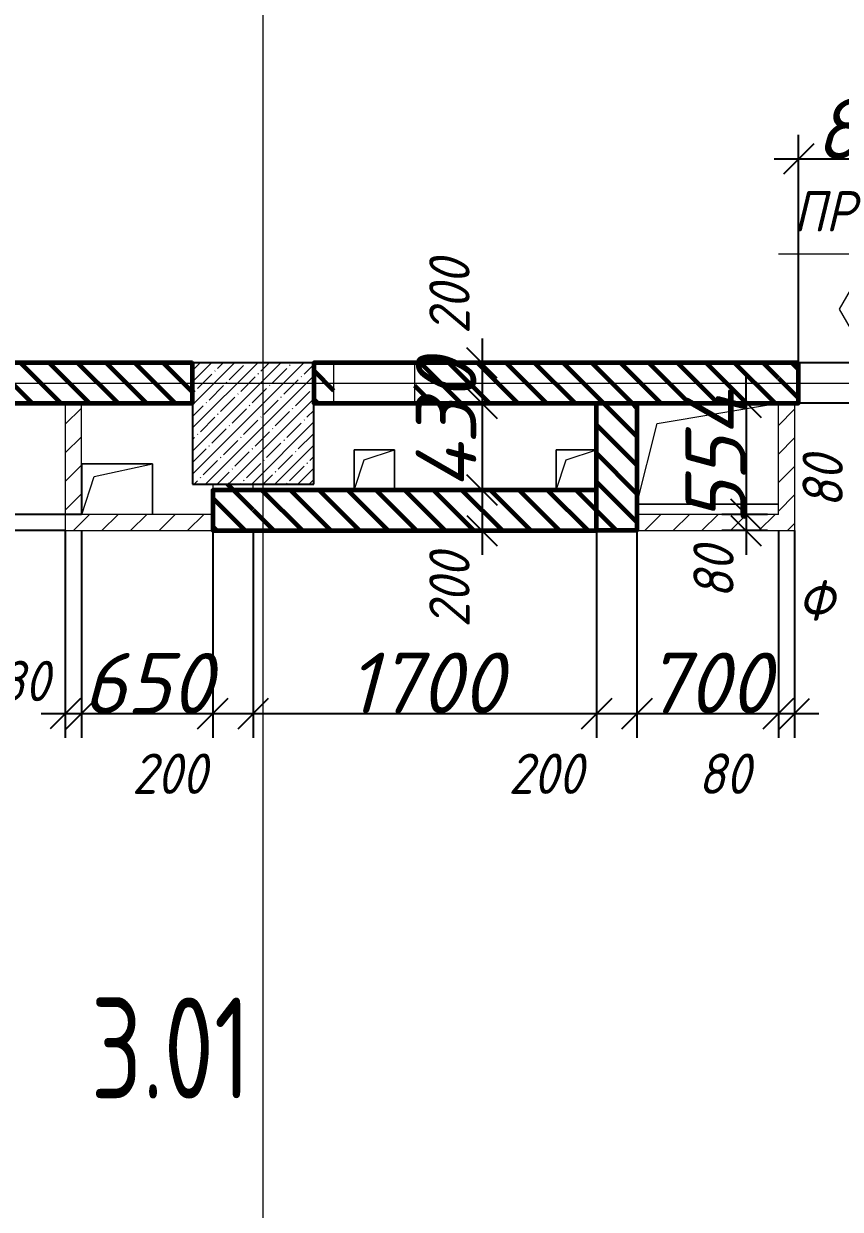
# Model space of a CAD drawing. Header units: millimetres. Extents: x 12986 to 523328, y -9759 to 30092.
# Drawn here: x 402255 to 406297, y -159 to 5710 of the extents above; entities that cross this region are included whole.
import ezdxf

# ---------------------------------------------------------------- set-up
doc = ezdxf.new("R2010")
doc.units = ezdxf.units.MM
for name, color, linetype, lineweight in [('5) Блок ячеистый', 160, 'Continuous', 60), ('A-ANNO-DIMS', 7, 'Continuous', 9), ('A-AREA-IDEN', 7, 'Continuous', 9), ('A-FLOR', 7, 'Continuous', 9), ('A-GENM', 7, 'Continuous', 9), ('A-GENM-IDEN', 7, 'Continuous', 9), ('A-GLAZ-IDEN', 7, 'Continuous', 9), ('A-WALL-FNSH-2', 7, 'Continuous', 5), ('A-WALL-PATT-3', 250, 'Continuous', 5), ('I-WALL', 7, 'Continuous', 5), ('S-COLS', 7, 'Continuous', 9), ('S-COLS-1', 7, 'Continuous', 5), ('S-COLS-2', 7, 'Continuous', 25), ('Оси-1', 7, 'Continuous', 20)]:
    doc.layers.add(name, color=color, linetype=linetype, lineweight=lineweight)
doc.layers.add('A-WALL-4', color=7, linetype='Continuous', lineweight=25, true_color=0x000000)
doc.layers.add('A-WALL-FNSH-3', color=7, linetype='Continuous', lineweight=13, true_color=0x008000)
doc.styles.add('ISOCPEUR_I_2', font='isocpeui.ttf', dxfattribs={"height": 300})
doc.styles.add('ISOCPEUR_I_3', font='isocpeui.ttf', dxfattribs={"width": 0.9, "height": 200})
doc.styles.add('ISOCPEUR_I_4', font='isocpeui.ttf', dxfattribs={"width": 0.9, "height": 300})
doc.styles.add('СПДС', font='ГОСТ тип А.ttf', dxfattribs={"width": 0.9})
doc.dimstyles.new('ISO-2_0_0_9К_СРЕДНИЙ', dxfattribs={"dimscale": 304.8, "dimtxt": 199.196235, "dimasz": 0.492126, "dimexe": 0.393701, "dimexo": 0, "dimgap": 0, "dimtad": 1, "dimdec": 0, "dimzin": 0, "dimdsep": 46, "dimtxsty": 'ISOCPEUR_I_2', "dimblk1": 'OBLIQUE', "dimblk2": 'OBLIQUE', "dimsah": 1, "dimcen": 0.09, "dimdle": 0.393701, "dimazin": 0, "dimtfac": 1, "dimtdec": 4, "dimtix": 1, "dimtmove": 2, "dimatfit": 3, "dimfxl": 1, "dimtvp": 1, "dimtolj": 1, "dimtzin": 0, "dimarcsym": 2})
doc.dimstyles.new('ISO-2_0_0_9К_СРЕДНИЙ_1', dxfattribs={"dimscale": 304.8, "dimtxt": 199.196235, "dimasz": 0.492126, "dimexe": 0.393701, "dimexo": 0, "dimgap": 0, "dimtad": 1, "dimdec": 0, "dimzin": 0, "dimdsep": 46, "dimtxsty": 'ISOCPEUR_I_3', "dimblk1": 'OBLIQUE', "dimblk2": 'OBLIQUE', "dimsah": 1, "dimcen": 0.09, "dimdle": 0.393701, "dimazin": 0, "dimtfac": 1, "dimtdec": 4, "dimtix": 1, "dimtmove": 2, "dimatfit": 3, "dimfxl": 1, "dimtvp": 1, "dimtolj": 1, "dimtzin": 0, "dimarcsym": 2})
doc.dimstyles.new('ISO-2_0_0_9К_СРЕДНИЙ_2', dxfattribs={"dimscale": 304.8, "dimtxt": 199.196235, "dimasz": 0.492126, "dimexe": 0.393701, "dimexo": 0, "dimgap": 0, "dimtad": 1, "dimdec": 0, "dimzin": 0, "dimdsep": 46, "dimtxsty": 'ISOCPEUR_I_2', "dimblk1": 'OBLIQUE', "dimblk2": 'OBLIQUE', "dimsah": 1, "dimcen": 0.09, "dimdle": 0.393701, "dimazin": 0, "dimtfac": 1, "dimtdec": 4, "dimtix": 1, "dimtmove": 0, "dimatfit": 3, "dimfxl": 1, "dimtvp": 1, "dimtolj": 1, "dimtzin": 0, "dimarcsym": 2})
pattern_1 = [(135, (395430.81, -3869.25), (-70.7107, -70.7107), [])]
pattern_2 = [(45, (395430.81, -3869.25), (-70.7107, 70.7107), [])]

# ---------------------------------------------------------------- blocks, each defined once
blk = doc.blocks.new('AR_Отверстие прямоугольное _в плите_ - AR_Отверстие прямоугольное _в плите_-24428611-АР1_1_Кладочный план 3 этажа')
at = {"layer": 'A-GENM'}
for p, q in [((100, 100), (-100, 100)), ((-100, 100), (-100, -100)), ((-50, 50), (100, 100)), ((100, -100), (100, 100)), ((-100, -100), (-50, 50))]:
    blk.add_line(p, q, dxfattribs=at)
blk = doc.blocks.new('AR_Отверстие прямоугольное _в плите_ - AR_Отверстие прямоугольное _в плите_-V22-АР1_1_Кладочный план 3 этажа')
at = {"layer": 'A-GENM'}
for p, q in [((100, 100), (-100, 100)), ((-100, 100), (-100, -100)), ((-50, 50), (100, 100)), ((-100, -100), (-50, 50))]:
    blk.add_line(p, q, dxfattribs=at)
blk = doc.blocks.new('AR_Отверстие прямоугольное _в плите_ - AR_Отверстие прямоугольное _в плите_-24498783-АР1_1_Кладочный план 3 этажа')
at = {"layer": 'A-GENM'}
for p, q in [((175, 125), (-175, 125)), ((-175, 125), (-175, -125)), ((-112.5, 62.5), (175, 125)), ((175, -125), (175, 125)), ((-175, -125), (-112.5, 62.5))]:
    blk.add_line(p, q, dxfattribs=at)
blk = doc.blocks.new('AR_Отверстие прямоугольное _в плите_ - AR_Отверстие прямоугольное _в плите_-24468892-АР1_1_Кладочный план 3 этажа')
at = {"layer": 'A-GENM'}
for p, q in [((-250, 150), (350, 250)), ((-350, -250), (-250, 150)), ((-350, -250), (350, -250))]:
    blk.add_line(p, q, dxfattribs=at)
blk = doc.blocks.new('Колонна_Несущая_Прямоугольное сечение - 600х600-V65-АР1_1_Кладочный план 3 этажа')
at = {"layer": 'S-COLS-1'}
h = blk.add_hatch(dxfattribs=at)
h.set_pattern_fill('FP_49', color=256, style=0, pattern_type=2)
h.set_pattern_definition([(45, (-7960, -7600), (-57.0246, 57.0246), []), (45, (-7902.975, -7600), (-57.0246, 57.0246), [100.806, -20.161, 3.353, -16.808])])
h.paths.add_polyline_path([(-300, -300), (300, -300), (300, 300), (-300, 300)], flags=0)
at = {"layer": 'S-COLS-2'}
for p, q in [((300, 300), (-300, 300)), ((-300, 300), (-300, -300)), ((300, -300), (300, 300)), ((-300, -300), (300, -300))]:
    blk.add_line(p, q, dxfattribs=at)
blk = doc.blocks.new('AAR_СКБ_Марка_Окна_Перемычка и проем - Марка перемычки и проема-25443834-АР1_1_Кладочный план 3 этажа')
at = {"layer": 'A-GLAZ-IDEN'}
for p, q in [((-5, 0), (5, 0)), ((-0.968, -0.984), (-1.986, -2.747)), ((1.067, -0.984), (-0.968, -0.984)), ((2.085, -2.747), (1.067, -0.984)), ((-1.986, -2.747), (-0.968, -4.509)), ((1.067, -4.509), (2.085, -2.747)), ((-0.968, -4.509), (1.067, -4.509))]:
    blk.add_line(p, q, dxfattribs=at)
blk = doc.blocks.new('_Oblique')
at = {"color": 0, "linetype": 'ByBlock', "lineweight": -2}
blk.add_line((-0.5, -0.5), (0.5, 0.5), dxfattribs=at)
blk = doc.blocks.new('*D3525')
at = {"layer": 'A-ANNO-DIMS', "color": 0, "lineweight": -2, "transparency": 16777216}
for p, q in [((405831, 3834.7), (405831, 3984.7)), ((405937, 3834.7), (405711, 3834.7)), ((405831, 3834.7), (405831, 3280.7)), ((405937, 3280.7), (405711, 3280.7)), ((405831, 3280.7), (405831, 3130.7))]:
    blk.add_line(p, q, dxfattribs=at)
at = {"layer": 'Defpoints', "color": 0, "transparency": 16777216}
for p in [(405937, 3834.7), (405831, 3280.7), (405937, 3280.7)]:
    blk.add_point(p, dxfattribs=at)
at = {"layer": 'A-ANNO-DIMS', "color": 0, "lineweight": -2, "transparency": 16777216, "xscale": 150, "yscale": 150, "zscale": 150}
for p, rotation in [((405831, 3834.7), 270), ((405831, 3280.7), 90)]:
    blk.add_blockref('_Oblique', p, dxfattribs=dict(at, rotation=rotation))
at = {"layer": 'A-ANNO-DIMS', "color": 0, "transparency": 16777216, "insert": (405681, 3557.7), "char_height": 300, "width": 473.474, "attachment_point": 5, "rotation": 90, "style": 'ISOCPEUR_I_2'}
blk.add_mtext('\\A1;554', dxfattribs=at)
blk = doc.blocks.new('*D3526')
at = {"layer": 'A-ANNO-DIMS', "color": 0, "lineweight": -2, "transparency": 16777216}
for p, q in [((405831, 3400.7), (405831, 3080.7)), ((405937, 3280.7), (405711, 3280.7)), ((405937, 3200.7), (405711, 3200.7))]:
    blk.add_line(p, q, dxfattribs=at)
at = {"layer": 'Defpoints', "color": 0, "transparency": 16777216}
for p in [(405937, 3280.7), (405831, 3200.7), (405937, 3200.7)]:
    blk.add_point(p, dxfattribs=at)
at = {"layer": 'A-ANNO-DIMS', "color": 0, "lineweight": -2, "transparency": 16777216, "xscale": 150, "yscale": 150, "zscale": 150}
for p, rotation in [((405831, 3280.7), 90), ((405831, 3200.7), 270)]:
    blk.add_blockref('_Oblique', p, dxfattribs=dict(at, rotation=rotation))
at = {"layer": 'A-ANNO-DIMS', "color": 0, "transparency": 16777216, "insert": (405569.7, 2863.1), "char_height": 200, "width": 303.391, "attachment_point": 1, "rotation": 90, "line_spacing_factor": 1.149209, "style": 'ISOCPEUR_I_3'}
blk.add_mtext('\\A1;80', dxfattribs=at)
blk = doc.blocks.new('*D3527')
at = {"layer": 'A-ANNO-DIMS', "color": 0, "lineweight": -2, "transparency": 16777216}
for p, q in [((404523.7, 4150.7), (404523.7, 3710.7)), ((408190.8, 4030.7), (404403.7, 4030.7)), ((408190.8, 3830.7), (404403.7, 3830.7))]:
    blk.add_line(p, q, dxfattribs=at)
at = {"layer": 'Defpoints', "color": 0, "transparency": 16777216}
for p in [(408190.8, 4030.7), (404523.7, 3830.7), (408190.8, 3830.7)]:
    blk.add_point(p, dxfattribs=at)
at = {"layer": 'A-ANNO-DIMS', "color": 0, "lineweight": -2, "transparency": 16777216, "xscale": 150, "yscale": 150, "zscale": 150}
for p, rotation in [((404523.7, 4030.7), 90), ((404523.7, 3830.7), 270)]:
    blk.add_blockref('_Oblique', p, dxfattribs=dict(at, rotation=rotation))
at = {"layer": 'A-ANNO-DIMS', "color": 0, "transparency": 16777216, "insert": (404262.4, 4173.6), "char_height": 200, "width": 455.087, "attachment_point": 1, "rotation": 90, "line_spacing_factor": 1.149209, "style": 'ISOCPEUR_I_3'}
blk.add_mtext('\\A1;200', dxfattribs=at)
blk = doc.blocks.new('*D3528')
at = {"layer": 'A-ANNO-DIMS', "color": 0, "lineweight": -2, "transparency": 16777216}
for p, q in [((404523.7, 3950.7), (404523.7, 3280.7)), ((408190.8, 3830.7), (404403.7, 3830.7)), ((404426.7, 3400.7), (404643.7, 3400.7))]:
    blk.add_line(p, q, dxfattribs=at)
at = {"layer": 'Defpoints', "color": 0, "transparency": 16777216}
for p in [(408190.8, 3830.7), (404426.7, 3400.7), (404523.7, 3400.7)]:
    blk.add_point(p, dxfattribs=at)
at = {"layer": 'A-ANNO-DIMS', "color": 0, "lineweight": -2, "transparency": 16777216, "xscale": 150, "yscale": 150, "zscale": 150}
for p, rotation in [((404523.7, 3830.7), 90), ((404523.7, 3400.7), 270)]:
    blk.add_blockref('_Oblique', p, dxfattribs=dict(at, rotation=rotation))
at = {"layer": 'A-ANNO-DIMS', "color": 0, "transparency": 16777216, "insert": (404195.8, 3403.4), "char_height": 300, "width": 473.474, "attachment_point": 1, "rotation": 90, "line_spacing_factor": 1.149209, "style": 'ISOCPEUR_I_2'}
blk.add_mtext('\\A1;430', dxfattribs=at)
blk = doc.blocks.new('*D3529')
at = {"layer": 'A-ANNO-DIMS', "color": 0, "lineweight": -2, "transparency": 16777216}
for p, q in [((404523.7, 3520.7), (404523.7, 3080.7)), ((404426.7, 3400.7), (404643.7, 3400.7)), ((404629.8, 3200.7), (404403.7, 3200.7))]:
    blk.add_line(p, q, dxfattribs=at)
at = {"layer": 'Defpoints', "color": 0, "transparency": 16777216}
for p in [(404426.7, 3400.7), (404523.7, 3200.7), (404629.8, 3200.7)]:
    blk.add_point(p, dxfattribs=at)
at = {"layer": 'A-ANNO-DIMS', "color": 0, "lineweight": -2, "transparency": 16777216, "xscale": 150, "yscale": 150, "zscale": 150}
for p, rotation in [((404523.7, 3400.7), 90), ((404523.7, 3200.7), 270)]:
    blk.add_blockref('_Oblique', p, dxfattribs=dict(at, rotation=rotation))
at = {"layer": 'A-ANNO-DIMS', "color": 0, "transparency": 16777216, "insert": (404262.4, 2720.7), "char_height": 200, "width": 455.087, "attachment_point": 1, "rotation": 90, "line_spacing_factor": 1.149209, "style": 'ISOCPEUR_I_3'}
blk.add_mtext('\\A1;200', dxfattribs=at)
blk = doc.blocks.new('*D3530')
at = {"layer": 'A-ANNO-DIMS', "color": 0, "lineweight": -2, "transparency": 16777216}
for p, q in [((406090.8, 4033.8), (406090.8, 5160.2)), ((406890.8, 4033.8), (406890.8, 5160.2)), ((405970.8, 5040.2), (407010.8, 5040.2))]:
    blk.add_line(p, q, dxfattribs=at)
at = {"layer": 'Defpoints', "color": 0, "transparency": 16777216}
for p in [(406890.8, 5040.2), (406090.8, 4033.8), (406890.8, 4033.8)]:
    blk.add_point(p, dxfattribs=at)
at = {"layer": 'A-ANNO-DIMS', "color": 0, "lineweight": -2, "transparency": 16777216, "xscale": 150, "yscale": 150, "zscale": 150, "rotation": 180}
blk.add_blockref('_Oblique', (406090.8, 5040.2), dxfattribs=at)
at = {"layer": 'A-ANNO-DIMS', "color": 0, "lineweight": -2, "transparency": 16777216, "xscale": 150, "yscale": 150, "zscale": 150}
blk.add_blockref('_Oblique', (406890.8, 5040.2), dxfattribs=at)
at = {"layer": 'A-ANNO-DIMS', "color": 0, "transparency": 16777216, "insert": (406490.8, 5190.2), "char_height": 300, "width": 455.087, "attachment_point": 5, "style": 'ISOCPEUR_I_2'}
blk.add_mtext('\\A1;800', dxfattribs=at)
blk = doc.blocks.new('*D3558')
at = {"layer": 'A-ANNO-DIMS', "color": 0, "lineweight": -2, "transparency": 16777216}
for p, q in [((406681.4, 3400.7), (406681.4, 3080.7)), ((406909.7, 3280.7), (406561.4, 3280.7)), ((406910.8, 3200.7), (406561.4, 3200.7))]:
    blk.add_line(p, q, dxfattribs=at)
at = {"layer": 'Defpoints', "color": 0, "transparency": 16777216}
for p in [(406909.7, 3280.7), (406681.4, 3200.7), (406910.8, 3200.7)]:
    blk.add_point(p, dxfattribs=at)
at = {"layer": 'A-ANNO-DIMS', "color": 0, "lineweight": -2, "transparency": 16777216, "xscale": 150, "yscale": 150, "zscale": 150}
for p, rotation in [((406681.4, 3280.7), 90), ((406681.4, 3200.7), 270)]:
    blk.add_blockref('_Oblique', p, dxfattribs=dict(at, rotation=rotation))
at = {"layer": 'A-ANNO-DIMS', "color": 0, "transparency": 16777216, "insert": (406110.2, 3312.6), "char_height": 200, "width": 303.391, "attachment_point": 1, "rotation": 90, "line_spacing_factor": 1.149209, "style": 'ISOCPEUR_I_3'}
blk.add_mtext('\\A1;80', dxfattribs=at)
blk = doc.blocks.new('*D3736')
at = {"layer": 'A-ANNO-DIMS', "color": 0, "lineweight": -2, "transparency": 16777216}
for p, q in [((402460.8, 3200.7), (402460.8, 2174.6)), ((402540.8, 3199.6), (402540.8, 2174.6)), ((402340.8, 2294.6), (402660.8, 2294.6))]:
    blk.add_line(p, q, dxfattribs=at)
at = {"layer": 'Defpoints', "color": 0, "transparency": 16777216}
for p in [(402460.8, 3200.7), (402540.8, 3199.6), (402540.8, 2294.6)]:
    blk.add_point(p, dxfattribs=at)
at = {"layer": 'A-ANNO-DIMS', "color": 0, "lineweight": -2, "transparency": 16777216, "xscale": 150, "yscale": 150, "zscale": 150, "rotation": 180}
blk.add_blockref('_Oblique', (402460.8, 2294.6), dxfattribs=at)
at = {"layer": 'A-ANNO-DIMS', "color": 0, "lineweight": -2, "transparency": 16777216, "xscale": 150, "yscale": 150, "zscale": 150}
blk.add_blockref('_Oblique', (402540.8, 2294.6), dxfattribs=at)
at = {"layer": 'A-ANNO-DIMS', "color": 0, "transparency": 16777216, "insert": (402122.9, 2555.9), "char_height": 200, "width": 303.391, "attachment_point": 1, "line_spacing_factor": 1.149209, "style": 'ISOCPEUR_I_3'}
blk.add_mtext('\\A1;80', dxfattribs=at)
blk = doc.blocks.new('*D3737')
at = {"layer": 'A-ANNO-DIMS', "color": 0, "lineweight": -2, "transparency": 16777216}
for p, q in [((402540.8, 3199.6), (402540.8, 2174.6)), ((403190.8, 3200.7), (403190.8, 2174.6)), ((402420.8, 2294.6), (403310.8, 2294.6))]:
    blk.add_line(p, q, dxfattribs=at)
at = {"layer": 'Defpoints', "color": 0, "transparency": 16777216}
for p in [(402540.8, 3199.6), (403190.8, 3200.7), (403190.8, 2294.6)]:
    blk.add_point(p, dxfattribs=at)
at = {"layer": 'A-ANNO-DIMS', "color": 0, "lineweight": -2, "transparency": 16777216, "xscale": 150, "yscale": 150, "zscale": 150, "rotation": 180}
blk.add_blockref('_Oblique', (402540.8, 2294.6), dxfattribs=at)
at = {"layer": 'A-ANNO-DIMS', "color": 0, "lineweight": -2, "transparency": 16777216, "xscale": 150, "yscale": 150, "zscale": 150}
blk.add_blockref('_Oblique', (403190.8, 2294.6), dxfattribs=at)
at = {"layer": 'A-ANNO-DIMS', "color": 0, "transparency": 16777216, "insert": (402865.8, 2444.6), "char_height": 300, "width": 455.087, "attachment_point": 5, "style": 'ISOCPEUR_I_2'}
blk.add_mtext('\\A1;650', dxfattribs=at)
blk = doc.blocks.new('*D3738')
at = {"layer": 'A-ANNO-DIMS', "color": 0, "lineweight": -2, "transparency": 16777216}
for p, q in [((403190.8, 3200.7), (403190.8, 2174.6)), ((403390.8, 3197.7), (403390.8, 2174.6)), ((403070.8, 2294.6), (403510.8, 2294.6))]:
    blk.add_line(p, q, dxfattribs=at)
at = {"layer": 'Defpoints', "color": 0, "transparency": 16777216}
for p in [(403190.8, 3200.7), (403390.8, 3197.7), (403390.8, 2294.6)]:
    blk.add_point(p, dxfattribs=at)
at = {"layer": 'A-ANNO-DIMS', "color": 0, "lineweight": -2, "transparency": 16777216, "xscale": 150, "yscale": 150, "zscale": 150, "rotation": 180}
blk.add_blockref('_Oblique', (403190.8, 2294.6), dxfattribs=at)
at = {"layer": 'A-ANNO-DIMS', "color": 0, "lineweight": -2, "transparency": 16777216, "xscale": 150, "yscale": 150, "zscale": 150}
blk.add_blockref('_Oblique', (403390.8, 2294.6), dxfattribs=at)
at = {"layer": 'A-ANNO-DIMS', "color": 0, "transparency": 16777216, "insert": (402790.6, 2097.1), "char_height": 200, "width": 455.087, "attachment_point": 1, "line_spacing_factor": 1.149209, "style": 'ISOCPEUR_I_3'}
blk.add_mtext('\\A1;200', dxfattribs=at)
blk = doc.blocks.new('*D3739')
at = {"layer": 'A-ANNO-DIMS', "color": 0, "lineweight": -2, "transparency": 16777216}
for p, q in [((403390.8, 3197.7), (403390.8, 2174.6)), ((405090.8, 3197.7), (405090.8, 2174.6)), ((403270.8, 2294.6), (405210.8, 2294.6))]:
    blk.add_line(p, q, dxfattribs=at)
at = {"layer": 'Defpoints', "color": 0, "transparency": 16777216}
for p in [(403390.8, 3197.7), (405090.8, 3197.7), (405090.8, 2294.6)]:
    blk.add_point(p, dxfattribs=at)
at = {"layer": 'A-ANNO-DIMS', "color": 0, "lineweight": -2, "transparency": 16777216, "xscale": 150, "yscale": 150, "zscale": 150, "rotation": 180}
blk.add_blockref('_Oblique', (403390.8, 2294.6), dxfattribs=at)
at = {"layer": 'A-ANNO-DIMS', "color": 0, "lineweight": -2, "transparency": 16777216, "xscale": 150, "yscale": 150, "zscale": 150}
blk.add_blockref('_Oblique', (405090.8, 2294.6), dxfattribs=at)
at = {"layer": 'A-ANNO-DIMS', "color": 0, "transparency": 16777216, "insert": (404240.8, 2446.5), "char_height": 300, "width": 560.814, "attachment_point": 5, "style": 'ISOCPEUR_I_2'}
blk.add_mtext('\\A1;1700', dxfattribs=at)
blk = doc.blocks.new('*D3740')
at = {"layer": 'A-ANNO-DIMS', "color": 0, "lineweight": -2, "transparency": 16777216}
for p, q in [((405090.8, 3197.7), (405090.8, 2174.6)), ((405290.8, 3200.7), (405290.8, 2174.6)), ((404970.8, 2294.6), (405410.8, 2294.6))]:
    blk.add_line(p, q, dxfattribs=at)
at = {"layer": 'Defpoints', "color": 0, "transparency": 16777216}
for p in [(405090.8, 3197.7), (405290.8, 3200.7), (405290.8, 2294.6)]:
    blk.add_point(p, dxfattribs=at)
at = {"layer": 'A-ANNO-DIMS', "color": 0, "lineweight": -2, "transparency": 16777216, "xscale": 150, "yscale": 150, "zscale": 150, "rotation": 180}
blk.add_blockref('_Oblique', (405090.8, 2294.6), dxfattribs=at)
at = {"layer": 'A-ANNO-DIMS', "color": 0, "lineweight": -2, "transparency": 16777216, "xscale": 150, "yscale": 150, "zscale": 150}
blk.add_blockref('_Oblique', (405290.8, 2294.6), dxfattribs=at)
at = {"layer": 'A-ANNO-DIMS', "color": 0, "transparency": 16777216, "insert": (404654.1, 2097.1), "char_height": 200, "width": 455.087, "attachment_point": 1, "line_spacing_factor": 1.149209, "style": 'ISOCPEUR_I_3'}
blk.add_mtext('\\A1;200', dxfattribs=at)
blk = doc.blocks.new('*D3741')
at = {"layer": 'A-ANNO-DIMS', "color": 0, "lineweight": -2, "transparency": 16777216}
for p, q in [((405290.8, 3200.7), (405290.8, 2174.6)), ((405990.8, 3199.6), (405990.8, 2174.6)), ((405170.8, 2294.6), (406110.8, 2294.6))]:
    blk.add_line(p, q, dxfattribs=at)
at = {"layer": 'Defpoints', "color": 0, "transparency": 16777216}
for p in [(405290.8, 3200.7), (405990.8, 3199.6), (405990.8, 2294.6)]:
    blk.add_point(p, dxfattribs=at)
at = {"layer": 'A-ANNO-DIMS', "color": 0, "lineweight": -2, "transparency": 16777216, "xscale": 150, "yscale": 150, "zscale": 150, "rotation": 180}
blk.add_blockref('_Oblique', (405290.8, 2294.6), dxfattribs=at)
at = {"layer": 'A-ANNO-DIMS', "color": 0, "lineweight": -2, "transparency": 16777216, "xscale": 150, "yscale": 150, "zscale": 150}
blk.add_blockref('_Oblique', (405990.8, 2294.6), dxfattribs=at)
at = {"layer": 'A-ANNO-DIMS', "color": 0, "transparency": 16777216, "insert": (405640.8, 2446.5), "char_height": 300, "width": 455.087, "attachment_point": 5, "style": 'ISOCPEUR_I_2'}
blk.add_mtext('\\A1;700', dxfattribs=at)
blk = doc.blocks.new('*D3742')
at = {"layer": 'A-ANNO-DIMS', "color": 0, "lineweight": -2, "transparency": 16777216}
for p, q in [((405990.8, 3199.6), (405990.8, 2174.6)), ((406070.8, 3200.7), (406070.8, 2174.6)), ((405870.8, 2294.6), (406190.8, 2294.6))]:
    blk.add_line(p, q, dxfattribs=at)
at = {"layer": 'Defpoints', "color": 0, "transparency": 16777216}
for p in [(405990.8, 3199.6), (406070.8, 3200.7), (406070.8, 2294.6)]:
    blk.add_point(p, dxfattribs=at)
at = {"layer": 'A-ANNO-DIMS', "color": 0, "lineweight": -2, "transparency": 16777216, "xscale": 150, "yscale": 150, "zscale": 150, "rotation": 180}
blk.add_blockref('_Oblique', (405990.8, 2294.6), dxfattribs=at)
at = {"layer": 'A-ANNO-DIMS', "color": 0, "lineweight": -2, "transparency": 16777216, "xscale": 150, "yscale": 150, "zscale": 150}
blk.add_blockref('_Oblique', (406070.8, 2294.6), dxfattribs=at)
at = {"layer": 'A-ANNO-DIMS', "color": 0, "transparency": 16777216, "insert": (405592.9, 2097.1), "char_height": 200, "width": 303.391, "attachment_point": 1, "line_spacing_factor": 1.149209, "style": 'ISOCPEUR_I_3'}
blk.add_mtext('\\A1;80', dxfattribs=at)
blk = doc.blocks.new('*D3877')
at = {"layer": 'A-ANNO-DIMS', "color": 0, "lineweight": -2, "transparency": 16777216}
for p, q in [((402072.1, 3080.7), (402072.1, 3400.7)), ((402540.8, 3280.7), (401952.1, 3280.7)), ((402460.8, 3200.7), (401952.1, 3200.7))]:
    blk.add_line(p, q, dxfattribs=at)
at = {"layer": 'Defpoints', "color": 0, "transparency": 16777216}
for p in [(402072.1, 3280.7), (402540.8, 3280.7), (402460.8, 3200.7)]:
    blk.add_point(p, dxfattribs=at)
at = {"layer": 'A-ANNO-DIMS', "color": 0, "lineweight": -2, "transparency": 16777216, "xscale": 150, "yscale": 150, "zscale": 150}
for p, rotation in [((402072.1, 3280.7), 90), ((402072.1, 3200.7), 270)]:
    blk.add_blockref('_Oblique', p, dxfattribs=dict(at, rotation=rotation))
at = {"layer": 'A-ANNO-DIMS', "color": 0, "transparency": 16777216, "insert": (401810.8, 2817), "char_height": 200, "width": 303.391, "attachment_point": 1, "rotation": 90, "line_spacing_factor": 1.149209, "style": 'ISOCPEUR_I_3'}
blk.add_mtext('\\A1;80', dxfattribs=at)
blk = doc.blocks.new('*D3878')
at = {"layer": 'A-ANNO-DIMS', "color": 0, "lineweight": -2, "transparency": 16777216}
for p, q in [((402072.1, 3830.7), (402072.1, 3980.7)), ((401966, 3830.7), (402192.1, 3830.7)), ((402072.1, 3280.7), (402072.1, 3830.7)), ((402540.8, 3280.7), (401952.1, 3280.7)), ((402072.1, 3280.7), (402072.1, 3130.7))]:
    blk.add_line(p, q, dxfattribs=at)
at = {"layer": 'Defpoints', "color": 0, "transparency": 16777216}
for p in [(401966, 3830.7), (402072.1, 3830.7), (402540.8, 3280.7)]:
    blk.add_point(p, dxfattribs=at)
at = {"layer": 'A-ANNO-DIMS', "color": 0, "lineweight": -2, "transparency": 16777216, "xscale": 150, "yscale": 150, "zscale": 150}
for p, rotation in [((402072.1, 3830.7), 270), ((402072.1, 3280.7), 90)]:
    blk.add_blockref('_Oblique', p, dxfattribs=dict(at, rotation=rotation))
at = {"layer": 'A-ANNO-DIMS', "color": 0, "transparency": 16777216, "insert": (401922.1, 3555.7), "char_height": 300, "width": 455.087, "attachment_point": 5, "rotation": 90, "style": 'ISOCPEUR_I_2'}
blk.add_mtext('\\A1;550', dxfattribs=at)

msp = doc.modelspace()

# ---------------------------------------------------------------- hatches: boundary and pattern name
at = {"layer": '5) Блок ячеистый'}
h = msp.add_hatch(dxfattribs=at)
h.set_pattern_fill('FP_1', color=256, style=0, pattern_type=2)
h.set_pattern_definition(pattern_1)
h.paths.add_polyline_path([(402540.80852, 3830.74642), (403090.80852, 3830.74642), (403090.80852, 4030.74642), (401010.80855, 4030.74642), (401010.80855, 3830.74642), (402492.62897, 3830.74642)], flags=0)
h.paths.add_polyline_path([(399291.80855, 3830.74642), (399360.80855, 3830.74642), (399360.80855, 4030.74642), (399160.80853, 4030.74642), (399160.80853, 3830.74642)], flags=0)
h = msp.add_hatch(dxfattribs=at)
h.set_pattern_fill('FP_1', color=256, style=0, pattern_type=2)
h.set_pattern_definition(pattern_1)
h.paths.add_polyline_path([(405200.32928, 3830.74642), (405990.80853, 3830.74642), (405990.80853, 4030.74642), (404190.80852, 4030.74642), (404190.80852, 3830.74642), (405090.80852, 3830.74642)], flags=0)
h.paths.add_polyline_path([(406990.80852, 3830.74642), (407590.80852, 3830.74642), (407590.80852, 4030.74642), (406946.18639, 4030.74642), (406946.18639, 3830.74642)], flags=0)
h.paths.add_polyline_path([(403690.80852, 3830.74642), (403790.80852, 3830.74642), (403790.80852, 4030.74642), (403690.80852, 4030.74642)], flags=0)
h = msp.add_hatch(dxfattribs=at)
h.set_pattern_fill('FP_1', color=256, style=0, pattern_type=2)
h.set_pattern_definition(pattern_1)
h.paths.add_polyline_path([(406946.18639, 3830.74642), (406946.18639, 4030.74642), (406890.80852, 4030.74642), (406890.80852, 3830.74642)], flags=0)
h.paths.add_polyline_path([(406090.80852, 3830.74642), (406090.80852, 4030.74642), (405990.80853, 4030.74642), (405990.80853, 3830.74642)], flags=0)
h = msp.add_hatch(dxfattribs=at)
h.set_pattern_fill('FP_1', color=256, style=0, pattern_type=2)
h.set_pattern_definition(pattern_1)
h.paths.add_polyline_path([(405090.80852, 3200.74642), (405290.80852, 3200.74642), (405290.80852, 3830.74642), (405090.80852, 3830.74642), (405090.80852, 3400.74642)], flags=0)
h = msp.add_hatch(dxfattribs=at)
h.set_pattern_fill('FP_1', color=256, style=0, pattern_type=2)
h.set_pattern_definition(pattern_1)
h.paths.add_polyline_path([(403190.80852, 3200.74642), (403390.80852, 3200.74642), (403390.80852, 3430.74642), (403190.80852, 3430.74642), (403190.80852, 3280.74642)], flags=0)
h = msp.add_hatch(dxfattribs=at)
h.set_pattern_fill('FP_1', color=256, style=0, pattern_type=2)
h.set_pattern_definition(pattern_1)
h.paths.add_polyline_path([(403390.80852, 3200.74642), (405090.80852, 3200.74642), (405090.80852, 3400.74642), (403390.80852, 3400.74642)], flags=0)
at = {"layer": 'A-WALL-PATT-3'}
h = msp.add_hatch(dxfattribs=at)
h.set_pattern_fill('FP_5', color=256, style=0, pattern_type=2)
h.set_pattern_definition(pattern_2)
h.paths.add_polyline_path([(402492.62897, 3200.74642), (402540.80852, 3200.74642), (402540.80852, 3830.74642), (402460.80852, 3830.74642), (402460.80852, 3200.74642)], flags=0)
h = msp.add_hatch(dxfattribs=at)
h.set_pattern_fill('FP_5', color=256, style=0, pattern_type=2)
h.set_pattern_definition(pattern_2)
h.paths.add_polyline_path([(405990.80853, 3280.74642), (406070.80853, 3280.74642), (406070.80853, 3830.74642), (405990.80853, 3830.74642)], flags=0)
h = msp.add_hatch(dxfattribs=at)
h.set_pattern_fill('FP_5', color=256, style=0, pattern_type=2)
h.set_pattern_definition(pattern_2)
h.paths.add_polyline_path([(403190.80852, 3200.74642), (403190.80852, 3280.74642), (402540.80852, 3280.74642), (402540.80852, 3200.74642)], flags=0)
h = msp.add_hatch(dxfattribs=at)
h.set_pattern_fill('FP_5', color=256, style=0, pattern_type=2)
h.set_pattern_definition(pattern_2)
h.paths.add_polyline_path([(406070.80853, 3200.74642), (406070.80853, 3280.74642), (405290.80852, 3280.74642), (405290.80852, 3200.74642)], flags=0)

# ---------------------------------------------------------------- linework, layer by layer
at = {"layer": '5) Блок ячеистый'}
for points in [[(403090.80852, 4030.74642), (401010.80855, 4030.74642), (401010.80855, 3830.74642), (403090.80852, 3830.74642)], [(406090.80852, 4030.74642), (403690.80852, 4030.74642), (403690.80852, 3830.74642), (406090.80852, 3830.74642)], [(405090.80852, 3830.74642), (405290.80852, 3830.74642), (405290.80852, 3200.74642), (405090.80852, 3200.74642)], [(405090.80852, 3400.74642), (403190.80852, 3400.74642), (403190.80852, 3200.74642), (405090.80852, 3200.74642)]]:
    msp.add_lwpolyline(points, close=True, dxfattribs=at)
at = {"layer": 'A-FLOR'}
for p, q in [((403890.80852, 3600.74642), (404090.80852, 3600.74642)), ((403890.80852, 3400.74642), (403890.80852, 3600.74642)), ((404090.80852, 3600.74642), (404090.80852, 3400.74642)), ((404890.80852, 3600.74642), (405090.80852, 3600.74642)), ((404890.80852, 3400.74642), (404890.80852, 3600.74642)), ((402541.80852, 3530.74647), (402891.80852, 3530.74647)), ((402541.80852, 3280.74647), (402541.80852, 3530.74647)), ((402891.80852, 3530.74647), (402891.80852, 3280.74647)), ((405990.80853, 3330.74642), (405290.80853, 3330.74642))]:
    msp.add_line(p, q, dxfattribs=at)
at = {"layer": 'A-WALL-4'}
for p, q in [((402540.80852, 3830.74642), (402460.80852, 3830.74642)), ((403190.80852, 3200.74642), (403190.80852, 3280.74642)), ((405290.80852, 3280.74642), (405290.80852, 3200.74642))]:
    msp.add_line(p, q, dxfattribs=at)
at = {"layer": 'A-WALL-FNSH-2'}
for p, q in [((403090.80852, 4030.74642), (401079.80855, 4030.74642)), ((403690.80852, 4030.74642), (403790.80852, 4030.74642)), ((403790.80852, 3830.74642), (403790.80852, 4030.74642)), ((404190.80852, 3830.74642), (404190.80852, 4030.74642)), ((404190.80852, 4030.74642), (406090.80852, 4030.74642)), ((406090.80852, 3830.74642), (406090.80852, 4030.74642)), ((401079.80855, 3830.74642), (402460.80852, 3830.74642)), ((402540.80852, 3830.74642), (403090.80852, 3830.74642)), ((403690.80852, 3830.74642), (403790.80852, 3830.74642)), ((404190.80852, 3830.74642), (405090.80852, 3830.74642)), ((405090.80852, 3830.74642), (405090.80852, 3400.74642)), ((405290.80852, 3280.74642), (405290.80852, 3830.74642)), ((405290.80852, 3830.74642), (406090.80852, 3830.74642)), ((403190.80852, 3430.74642), (403190.80852, 3280.74642)), ((403390.80852, 3400.74642), (403390.80852, 3430.74642)), ((405090.80852, 3400.74642), (403390.80852, 3400.74642)), ((402460.80852, 3200.74642), (406070.80853, 3200.74642))]:
    msp.add_line(p, q, dxfattribs=at)
at = {"layer": 'A-WALL-FNSH-3'}
for p, q in [((402460.80852, 3830.74642), (402460.80852, 3200.74642)), ((402540.80852, 3280.74642), (402540.80852, 3830.74642)), ((405990.80853, 3280.74642), (405990.80853, 3830.74642)), ((406070.80853, 3830.74642), (406070.80853, 3200.74642)), ((403190.80852, 3280.74642), (402540.80852, 3280.74642)), ((405990.80853, 3280.74642), (405290.80852, 3280.74642))]:
    msp.add_line(p, q, dxfattribs=at)
at = {"layer": 'I-WALL'}
for p, q in [((403790.80852, 4030.74642), (404190.80852, 4030.74642)), ((406090.80852, 4030.74642), (406115.80852, 4030.74642)), ((404190.80852, 3830.74642), (403790.80852, 3830.74642)), ((406890.80852, 3830.74642), (406090.80852, 3830.74642))]:
    msp.add_line(p, q, dxfattribs=at)
at = {"layer": 'Оси-1'}
for p, q in [((403440.80852, -8019.25359), (403440.80852, 24767.68957)), ((389220.80855, 3930.74641), (521382.43658, 3930.74641))]:
    msp.add_line(p, q, dxfattribs=at)

# ---------------------------------------------------------------- block references
at = {"layer": 'A-GENM'}
for name, p in [('AR_Отверстие прямоугольное _в плите_ - AR_Отверстие прямоугольное _в плите_-24468892-АР1_1_Кладочный план 3 этажа', (405640.80853, 3580.74642)), ('AR_Отверстие прямоугольное _в плите_ - AR_Отверстие прямоугольное _в плите_-24428611-АР1_1_Кладочный план 3 этажа', (403990.80852, 3500.74642)), ('AR_Отверстие прямоугольное _в плите_ - AR_Отверстие прямоугольное _в плите_-V22-АР1_1_Кладочный план 3 этажа', (404990.80852, 3500.74642)), ('AR_Отверстие прямоугольное _в плите_ - AR_Отверстие прямоугольное _в плите_-24498783-АР1_1_Кладочный план 3 этажа', (402716.80852, 3405.74647))]:
    msp.add_blockref(name, p, dxfattribs=at)
at = {"layer": 'A-GLAZ-IDEN', "xscale": 99.99999999999993, "yscale": 99.99999999999993, "zscale": 99.99999999999993}
msp.add_blockref('AAR_СКБ_Марка_Окна_Перемычка и проем - Марка перемычки и проема-25443834-АР1_1_Кладочный план 3 этажа', (406490.80852, 4571.23324), dxfattribs=at)
at = {"layer": 'S-COLS'}
msp.add_blockref('Колонна_Несущая_Прямоугольное сечение - 600х600-V65-АР1_1_Кладочный план 3 этажа', (403390.80852, 3730.74642), dxfattribs=at)

# ---------------------------------------------------------------- texts
at = {"layer": 'A-AREA-IDEN', "insert": (402586.5481, 889.03529), "char_height": 500, "width": 1212.1515, "attachment_point": 1, "style": 'СПДС'}
msp.add_mtext('3.01', dxfattribs=at)
at = {"layer": 'A-GENM-IDEN', "char_height": 200, "attachment_point": 1}
for s, insert, width, style in [('ПР', (406065.02358, 4880.52211), 416.8775, 'ISOCPEUR_I_4'), ('\\fISOCPEUR|b0|i1|c204|p34|;\\W.9;Ф', (406086.3597, 2954.1996), 230.886, 'ISOCPEUR_I_2')]:
    msp.add_mtext(s, dxfattribs=dict(at, insert=insert, width=width, style=style))

# ---------------------------------------------------------------- dimensions: what is measured, and where the dimension line sits
at = {"layer": 'A-ANNO-DIMS'}
for base, p1, p2, override, picture, middle in [((406890.80852, 5040.16119), (406090.80852, 4033.79442), (406890.80852, 4033.79442), {"dimpost": '<>', "dimfxl": 800}, '*D3530', (406490.80852, 5190.16119)), ((403190.80852, 2294.60769), (402540.80852, 3199.64354), (403190.80852, 3200.74642), {"dimpost": '<>', "dimfxl": 650.000936}, '*D3737', (402865.80852, 2444.60769)), ((405090.80852, 2294.60769), (403390.80852, 3197.69842), (405090.80852, 3197.69828), {"dimpost": '<>', "dimfxl": 1700}, '*D3739', (404240.80852, 2446.53951)), ((405990.80853, 2294.60769), (405290.80852, 3200.74642), (405990.80853, 3199.64354), {"dimpost": '<>', "dimfxl": 700.000888}, '*D3741', (405640.80853, 2446.53951))]:
    dim = msp.add_linear_dim(base=base, p1=p1, p2=p2, dimstyle='ISO-2_0_0_9К_СРЕДНИЙ_2', override=override, dxfattribs=at)
    dim.commit()
    dim.dimension.update_dxf_attribs({"geometry": picture, "text_midpoint": middle})
for base, p1, p2, dimstyle, override, picture, middle in [((404523.72027, 3830.74642), (408190.80852, 4030.74642), (408190.80852, 3830.74642), 'ISO-2_0_0_9К_СРЕДНИЙ_1', {"dimpost": '<>', "dimfxl": 200}, '*D3527', (404395.76245, 4401.15103)), ((404523.72027, 3400.74642), (408190.80852, 3830.74642), (404426.73828, 3400.74642), 'ISO-2_0_0_9К_СРЕДНИЙ', {"dimpost": '<>', "dimfxl": 3788.551796}, '*D3528', (404395.76245, 3640.18095)), ((406681.42007, 3200.74642), (406909.70564, 3280.74642), (406910.80852, 3200.74642), 'ISO-2_0_0_9К_СРЕДНИЙ_1', {"dimpost": '<>', "dimfxl": 80.007602}, '*D3558', (406243.55329, 3464.30761)), ((404523.72027, 3200.74642), (404426.73828, 3400.74642), (404629.78628, 3200.74642), 'ISO-2_0_0_9К_СРЕДНИЙ_1', {"dimpost": '<>', "dimfxl": 285.006123}, '*D3529', (404395.76245, 2948.27833)), ((402072.09852, 3280.74642), (402460.80852, 3200.74642), (402540.80852, 3280.74642), 'ISO-2_0_0_9К_СРЕДНИЙ_1', {"dimpost": '<>', "dimfxl": 113.137085}, '*D3877', (401944.1407, 2968.69078)), ((405830.9598, 3200.74642), (405937.02581, 3280.74642), (405937.02581, 3200.74642), 'ISO-2_0_0_9К_СРЕДНИЙ_1', {"dimpost": '<>', "dimfxl": 80}, '*D3526', (405703.00198, 3014.75065))]:
    dim = msp.add_linear_dim(base=base, p1=p1, p2=p2, angle=90, dimstyle=dimstyle, override=override, dxfattribs=at)
    dim.commit()
    dim.dimension.update_dxf_attribs({"geometry": picture, "text_midpoint": middle, "dimtype": 160, "text_rotation": 90})
for base, p1, p2, override, picture, middle in [((402072.09852, 3830.74642), (402540.80852, 3280.74642), (401966.0325, 3830.74642), {"dimpost": '<>', "dimfxl": 795.529679}, '*D3878', (401922.09852, 3555.74642)), ((405830.9598, 3280.74642), (405937.02581, 3834.74642), (405937.02581, 3280.74642), {"dimpost": '<>', "dimfxl": 554}, '*D3525', (405680.9598, 3557.74642))]:
    dim = msp.add_linear_dim(base=base, p1=p1, p2=p2, angle=90, dimstyle='ISO-2_0_0_9К_СРЕДНИЙ_2', override=override, dxfattribs=at)
    dim.commit()
    dim.dimension.update_dxf_attribs({"geometry": picture, "text_midpoint": middle})
for base, p1, p2, override, picture, middle in [((402540.80852, 2294.60769), (402460.80852, 3200.74642), (402540.80852, 3199.64354), {"dimpost": '<>', "dimfxl": 80.007602}, '*D3736', (402274.56557, 2422.56551)), ((403390.80852, 2294.60769), (403190.80852, 3200.74642), (403390.80852, 3197.69842), {"dimpost": '<>', "dimfxl": 200.023224}, '*D3738', (403018.15779, 1963.77892)), ((405290.80852, 2294.60769), (405090.80852, 3197.69828), (405290.80852, 3200.74642), {"dimpost": '<>', "dimfxl": 200.023226}, '*D3740', (404881.68103, 1963.77892)), ((406070.80853, 2294.60769), (405990.80853, 3199.64354), (406070.80853, 3200.74642), {"dimpost": '<>', "dimfxl": 80.007602}, '*D3742', (405744.57436, 1963.77892))]:
    dim = msp.add_linear_dim(base=base, p1=p1, p2=p2, dimstyle='ISO-2_0_0_9К_СРЕДНИЙ_1', override=override, dxfattribs=at)
    dim.commit()
    dim.dimension.update_dxf_attribs({"geometry": picture, "text_midpoint": middle, "dimtype": 160})

doc.saveas('drawing.dxf')
